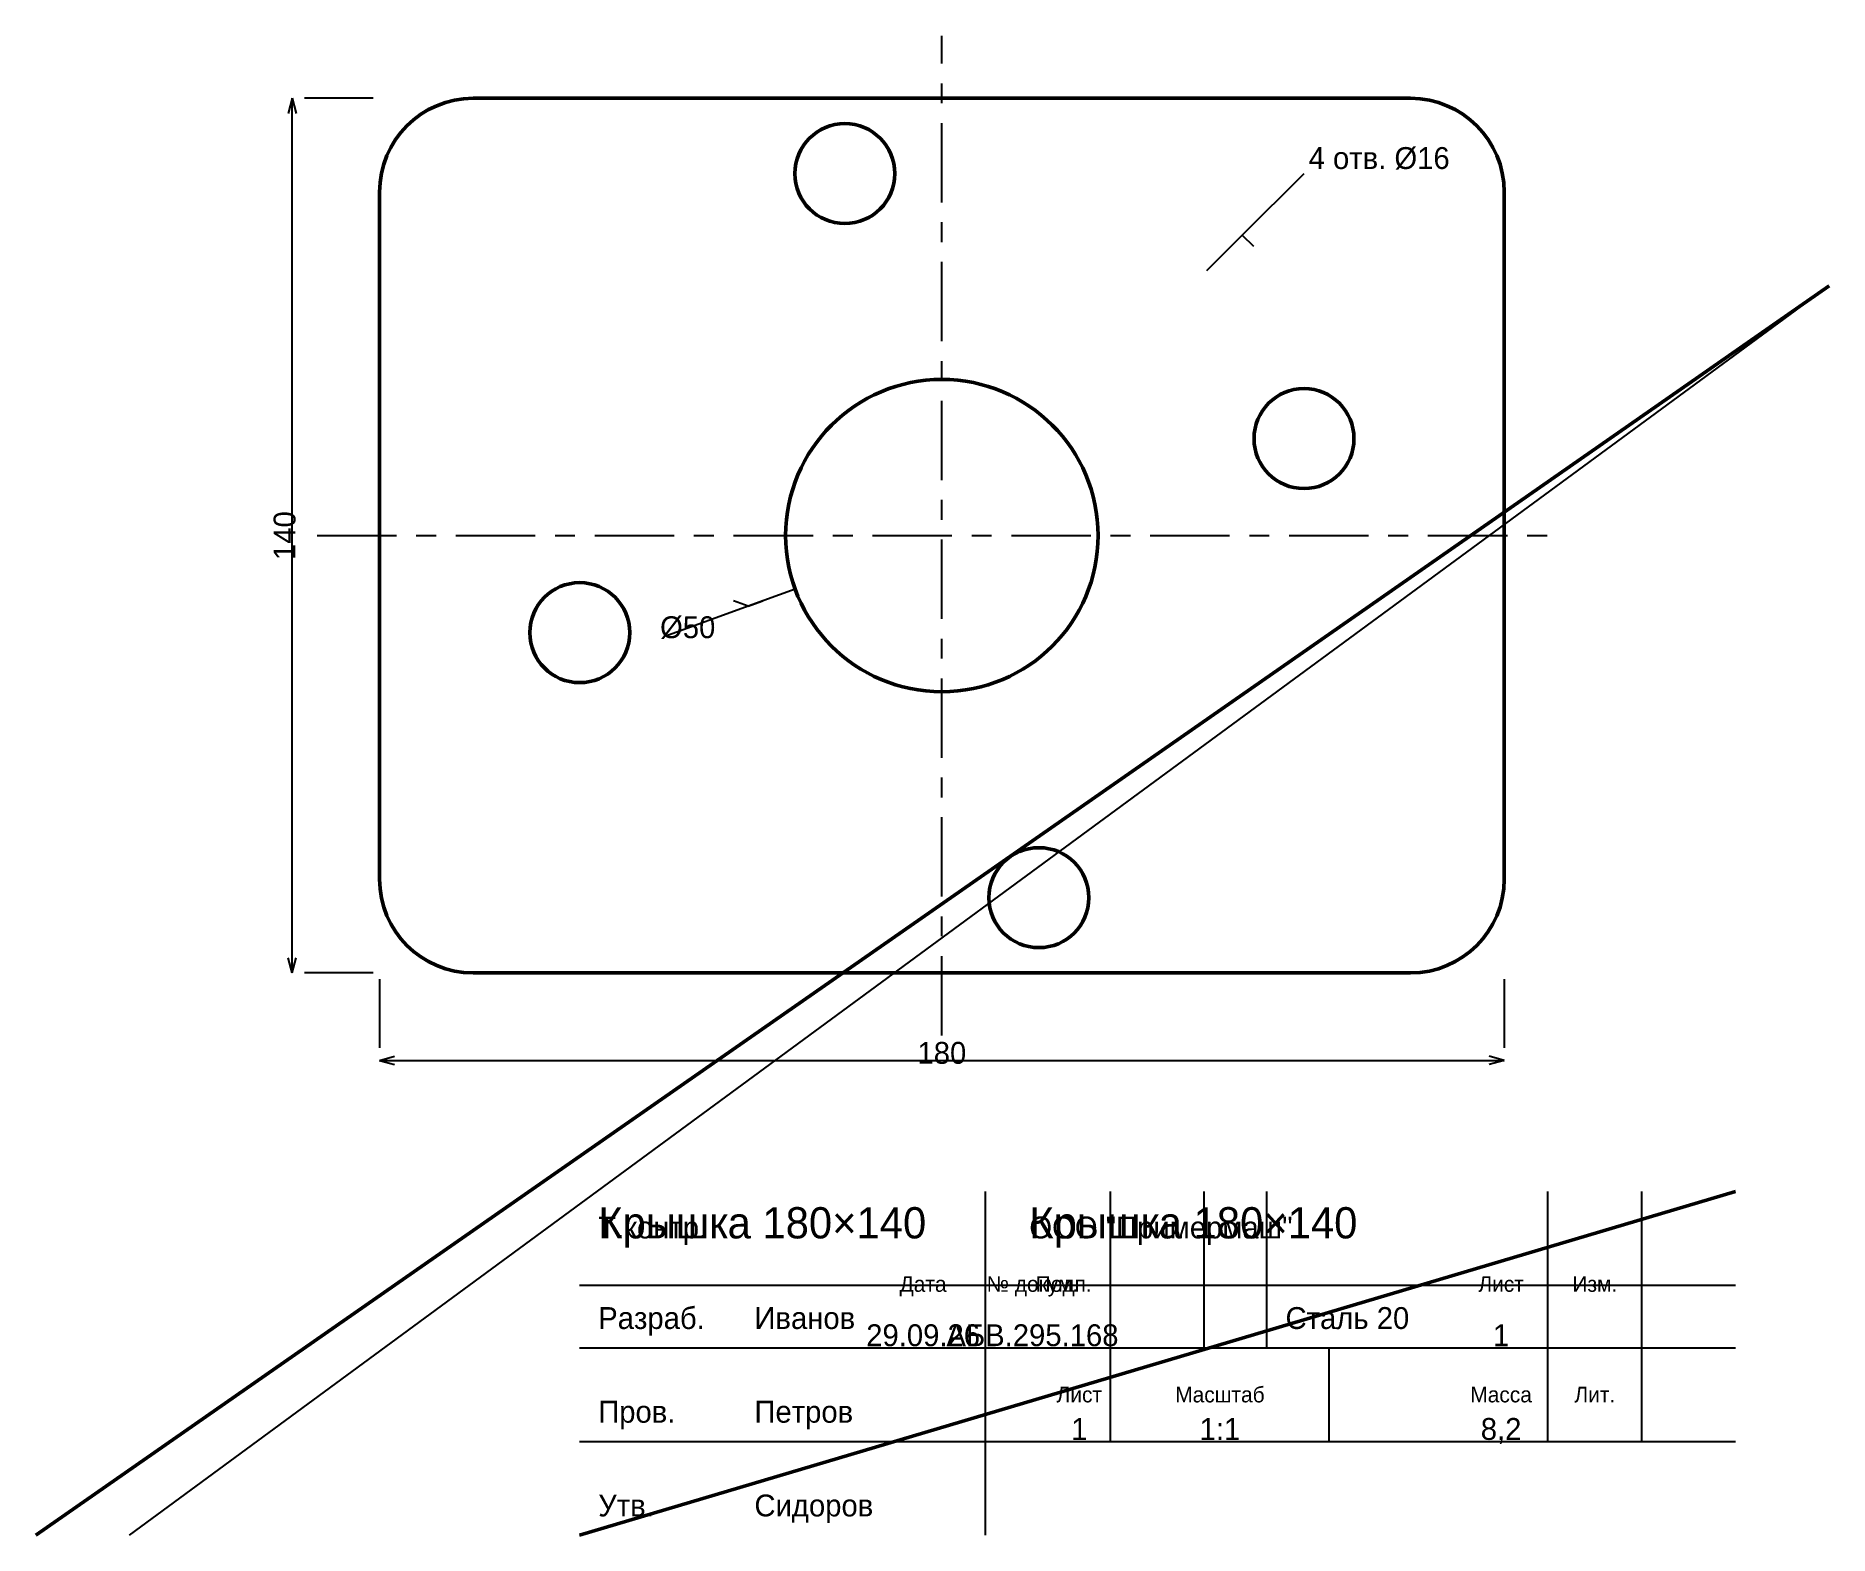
# Model space of a CAD drawing. Header units: millimetres. Extents: x 5 to 292, y 5 to 245.
import ezdxf
from ezdxf.enums import TextEntityAlignment as Align

# ---------------------------------------------------------------- set-up
doc = ezdxf.new("R2010")
doc.units = ezdxf.units.MM
doc.linetypes.add('CENTER', pattern=[22.225, 12.7, -3.175, 3.175, -3.175])
for name, color, linetype, lineweight in [('AXIS', 7, 'CENTER', 25), ('DIMS', 7, 'CONTINUOUS', 25), ('MAIN', 7, 'CONTINUOUS', 50), ('TEXT', 7, 'CONTINUOUS', 25), ('THIN', 7, 'CONTINUOUS', 25)]:
    doc.layers.add(name, color=color, linetype=linetype, lineweight=lineweight)

msp = doc.modelspace()

# ---------------------------------------------------------------- linework, layer by layer
at = {"layer": 'AXIS', "linetype": 'CENTER', "lineweight": 25}
for p, q in [((150, 85), (150, 245)), ((50, 165), (250, 165))]:
    msp.add_line(p, q, dxfattribs=at)
at = {"layer": 'DIMS', "linetype": 'CONTINUOUS', "lineweight": 25}
for p, q in [((46, 235), (45.353, 232.585)), ((46, 95), (46, 235)), ((46, 235), (46.647, 232.585)), ((59, 235), (48, 235)), ((198.083, 213.083), (207.983, 222.983)), ((192.426, 207.426), (198.083, 213.083)), ((198.083, 213.083), (196.315, 211.315)), ((198.083, 213.083), (199.851, 211.315)), ((126.508, 156.449), (118.99, 153.713)), ((118.99, 153.713), (105.834, 148.925)), ((118.99, 153.713), (116.641, 154.568)), ((118.99, 153.713), (121.339, 154.568)), ((46, 95), (45.353, 97.415)), ((46, 95), (46.647, 97.415)), ((59, 95), (48, 95)), ((60, 94), (60, 83)), ((240, 94), (240, 83)), ((60, 81), (62.415, 81.647)), ((60, 81), (240, 81)), ((60, 81), (62.415, 80.353)), ((240, 81), (237.585, 81.647)), ((240, 81), (237.585, 80.353))]:
    msp.add_line(p, q, dxfattribs=at)
at = {"layer": 'MAIN', "linetype": 'CONTINUOUS', "lineweight": 50}
for p, q in [((75, 235), (225, 235)), ((60, 110), (60, 220)), ((240, 110), (240, 220)), ((5, 5), (292, 205)), ((75, 95), (225, 95)), ((92, 5), (277, 60))]:
    msp.add_line(p, q, dxfattribs=at)
for centre, radius in [((134.471, 222.956), 8), ((150, 165), 25), ((207.956, 180.529), 8), ((92.044, 149.471), 8), ((165.529, 107.044), 8)]:
    msp.add_circle(centre, radius, dxfattribs=at)
for centre, start, end in [((75, 220), 90, 180), ((225, 220), 0, 90), ((75, 110), 180, 270), ((225, 110), 270, 360)]:
    msp.add_arc(centre, 15, start, end, dxfattribs=at)
at = {"layer": 'THIN', "linetype": 'CONTINUOUS', "lineweight": 25}
for p, q in [((20, 5), (292, 205)), ((157, 5), (157, 60)), ((177, 35), (177, 60)), ((192, 35), (192, 60)), ((202, 35), (202, 60)), ((247, 35), (247, 60)), ((262, 35), (262, 60)), ((92, 45), (277, 45)), ((92, 35), (277, 35)), ((177, 20), (177, 35)), ((212, 20), (212, 35)), ((247, 20), (247, 35)), ((262, 20), (262, 35)), ((92, 20), (277, 20))]:
    msp.add_line(p, q, dxfattribs=at)

# ---------------------------------------------------------------- texts
at = {"layer": 'DIMS', "linetype": 'CONTINUOUS', "lineweight": 25}
for s, p in [('4 отв. %%c16', (208.69, 223.69)), ('%%c50', (104.895, 148.583))]:
    msp.add_text(s, height=3.5, dxfattribs=at).set_placement(p)
msp.add_text('140', height=3.5, rotation=90, dxfattribs=at).set_placement((44.8, 165), align=Align.MIDDLE_CENTER)
msp.add_text('180', height=3.5, dxfattribs=at).set_placement((150, 82.2), align=Align.MIDDLE_CENTER)
at = {"layer": 'TEXT', "linetype": 'CONTINUOUS', "lineweight": 25}
for s, height, p in [('Крышка 180×140', 5, (95, 52.5)), ('Крышка 180×140', 5, (164, 52.5)), ('Т.контр.', 3.5, (95, 52.5)), ('ООО "Примермаш"', 3.5, (164, 52.5)), ('Разраб.', 3.5, (95, 38)), ('Иванов', 3.5, (120, 38)), ('Сталь 20', 3.5, (205, 38)), ('Пров.', 3.5, (95, 23)), ('Петров', 3.5, (120, 23)), ('Утв.', 3.5, (95, 8)), ('Сидоров', 3.5, (120, 8))]:
    msp.add_text(s, height=height, dxfattribs=at).set_placement(p)
for s, height, p in [('Дата', 2.5, (147, 45.2)), ('№ докум.', 2.5, (164.5, 45.2)), ('Подп.', 2.5, (169.5, 45.2)), ('Лист', 2.5, (239.5, 45.2)), ('Изм.', 2.5, (254.5, 45.2)), ('29.09.26', 3.5, (147, 37)), ('АБВ.295.168', 3.5, (164.5, 37)), ('1', 3.5, (239.5, 37)), ('Лист', 2.5, (172, 27.5)), ('Масштаб', 2.5, (194.5, 27.5)), ('Масса', 2.5, (239.5, 27.5)), ('Лит.', 2.5, (254.5, 27.5)), ('1', 3.5, (172, 22)), ('1:1', 3.5, (194.5, 22)), ('8,2', 3.5, (239.5, 22))]:
    msp.add_text(s, height=height, dxfattribs=at).set_placement(p, align=Align.MIDDLE_CENTER)

doc.saveas('drawing.dxf')
